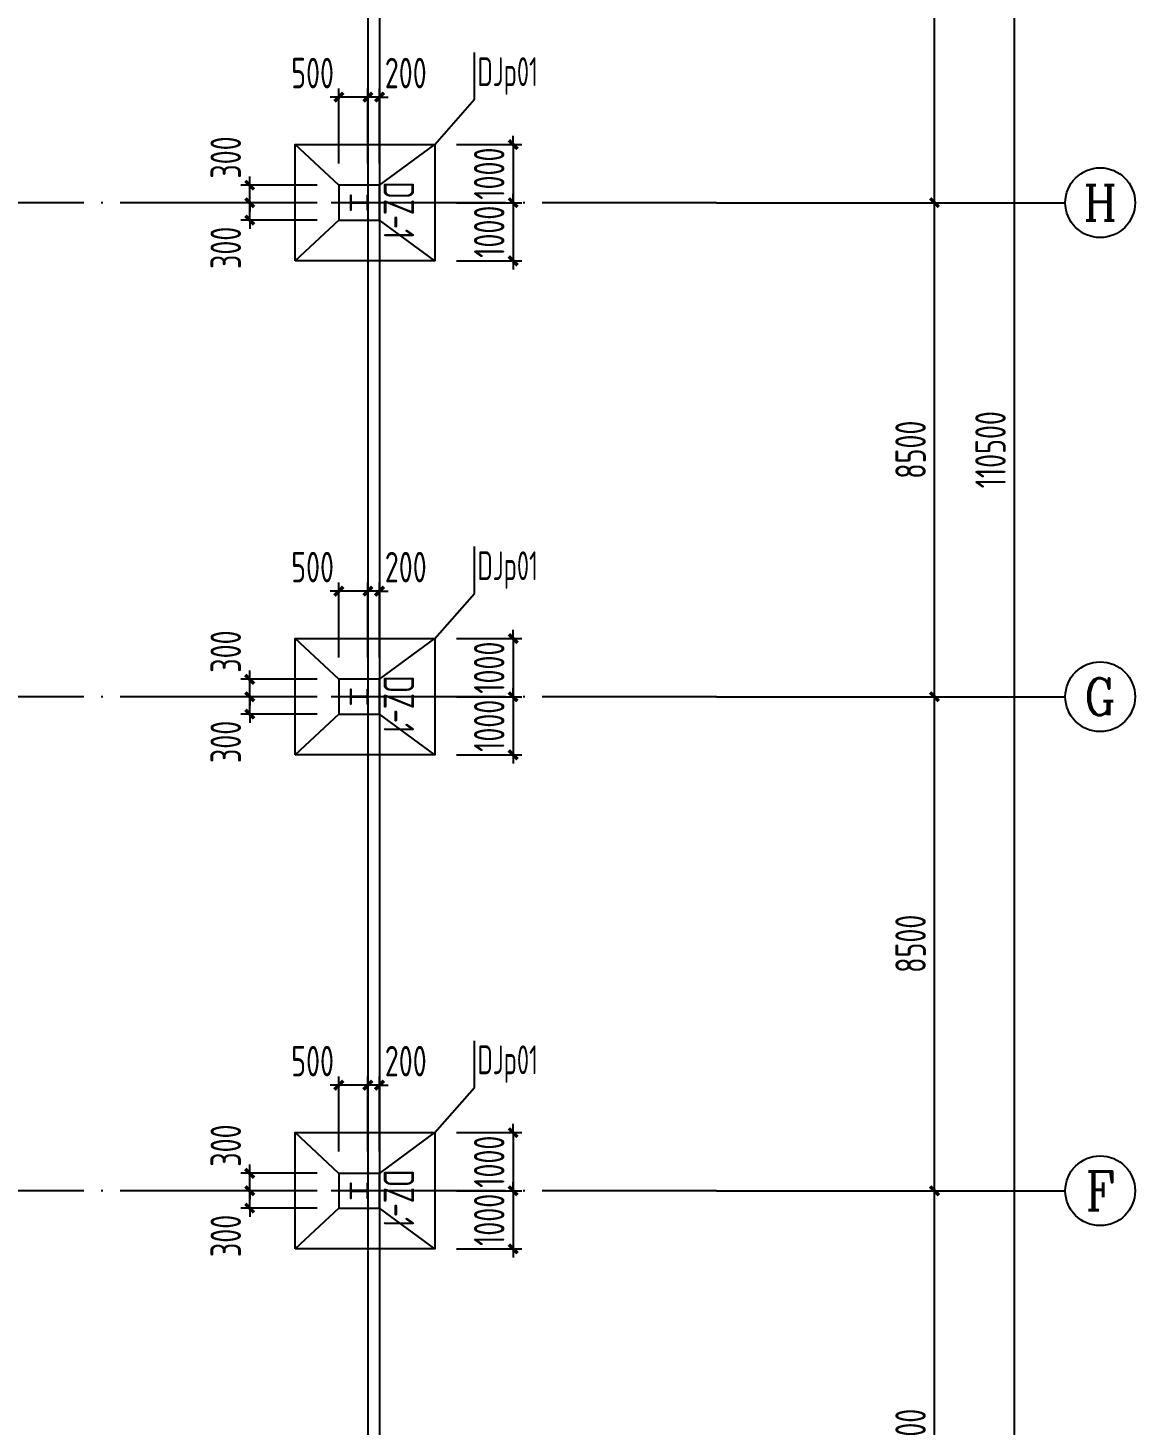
# Model space of a CAD drawing. Extents: x 753177 to 2169292, y -530934 to -273477.
# Drawn here: x 1010944 to 1029993, y -447907 to -423870 of the extents above; entities that cross this region are included whole.
import ezdxf
from ezdxf.enums import TextEntityAlignment as Align

# ---------------------------------------------------------------- set-up
doc = ezdxf.new("R2010")
doc.units = 0
doc.header["$LTSCALE"] = 1500
doc.header["$MEASUREMENT"] = 0
doc.linetypes.add('DOTE', pattern=[2.42, 2, -0.2, 0.02, -0.2])
doc.layers.get('Defpoints').update_dxf_attribs({"color": 252})
for name, color, linetype in [('AXIS', 3, 'Continuous'), ('AXIS_TEXT', 7, 'Continuous'), ('BASE', 7, 'Continuous'), ('BASE_DIM', 3, 'Continuous'), ('BASE_NUM', 7, 'Continuous'), ('DIM', 3, 'Continuous'), ('M_Prof', 2, 'Continuous'), ('TEXT', 7, 'Continuous'), ('梁__实线', 140, 'Continuous')]:
    doc.layers.add(name, color=color, linetype=linetype)
doc.styles.add('_TCH_AXIS', font='COMPLEX', dxfattribs={"bigfont": 'GBCBIG'})
doc.styles.add('COMPLEX', font='COMPLEX')
doc.styles.add('H360', font='Tssdeng.shx', dxfattribs={"width": 0.65, "height": 360, "bigfont": 'tssdchn.shx'})
doc.styles.add('TSSD_Dimension', font='Tssdeng.shx', dxfattribs={"width": 0.7, "bigfont": 'hztxt.shx'})
doc.styles.add('TSSD_Label', font='Tssdeng.shx', dxfattribs={"width": 0.7, "bigfont": 'hztxt.shx'})
doc.dimstyles.new('TSSD_150_150', dxfattribs={"dimtxt": 525, "dimasz": 150, "dimexe": 150, "dimexo": 375, "dimgap": 150, "dimtad": 1, "dimdec": 0, "dimzin": 0, "dimdsep": 46, "dimtxsty": 'TSSD_Dimension', "dimblk": 'ARCHTICK', "dimblk1": 'ARCHTICK', "dimblk2": 'ARCHTICK', "dimcen": 0, "dimdle": 150, "dimclrt": 7, "dimadec": 0, "dimazin": 0, "dimtfac": 1, "dimtdec": 0, "dimtix": 1, "dimtmove": 2, "dimatfit": 3, "dimfxl": 0, "dimtolj": 1, "dimtzin": 0, "dimarcsym": 0})

# ---------------------------------------------------------------- blocks, each defined once
blk = doc.blocks.new('_ArchTick')
at = {"color": 0, "linetype": 'ByBlock', "const_width": 0.4}
blk.add_lwpolyline([(-0.5, -0.5), (0.5, 0.5)], dxfattribs=at)
blk = doc.blocks.new('*D39')
at = {"layer": 'AXIS', "color": 0, "lineweight": -2, "transparency": 16777216}
for p, q in [((639125, 92220), (639125, 101020)), ((635750, 100870), (639275, 100870)), ((635750, 92370), (639275, 92370))]:
    blk.add_line(p, q, dxfattribs=at)
at = {"layer": 'Defpoints', "color": 0, "transparency": 16777216}
for p in [(635375, 100870), (639125, 100870), (635375, 92370)]:
    blk.add_point(p, dxfattribs=at)
at = {"layer": 'AXIS', "color": 0, "lineweight": -2, "transparency": 16777216, "xscale": 150, "yscale": 150, "zscale": 150}
for p, rotation in [((639125, 100870), 90), ((639125, 92370), 270)]:
    blk.add_blockref('_ArchTick', p, dxfattribs=dict(at, rotation=rotation))
at = {"layer": 'AXIS', "color": 7, "transparency": 16777216, "insert": (638713, 96620), "char_height": 525, "attachment_point": 5, "rotation": 90, "style": 'TSSD_Dimension'}
blk.add_mtext('\\A1;8500', dxfattribs=at)
blk = doc.blocks.new('*D40')
at = {"layer": 'AXIS', "color": 0, "lineweight": -2, "transparency": 16777216}
for p, q in [((635750, 109370), (639275, 109370)), ((639125, 100720), (639125, 109520)), ((635750, 100870), (639275, 100870))]:
    blk.add_line(p, q, dxfattribs=at)
at = {"layer": 'Defpoints', "color": 0, "transparency": 16777216}
for p in [(635375, 109370), (639125, 109370), (635375, 100870)]:
    blk.add_point(p, dxfattribs=at)
at = {"layer": 'AXIS', "color": 0, "lineweight": -2, "transparency": 16777216, "xscale": 150, "yscale": 150, "zscale": 150}
for p, rotation in [((639125, 109370), 90), ((639125, 100870), 270)]:
    blk.add_blockref('_ArchTick', p, dxfattribs=dict(at, rotation=rotation))
at = {"layer": 'AXIS', "color": 7, "transparency": 16777216, "insert": (638713, 105120), "char_height": 525, "attachment_point": 5, "rotation": 90, "style": 'TSSD_Dimension'}
blk.add_mtext('\\A1;8500', dxfattribs=at)
blk = doc.blocks.new('*D41')
at = {"layer": 'AXIS', "color": 0, "lineweight": -2, "transparency": 16777216}
for p, q in [((635750, 117870), (639275, 117870)), ((639125, 109220), (639125, 118020)), ((635750, 109370), (639275, 109370))]:
    blk.add_line(p, q, dxfattribs=at)
at = {"layer": 'Defpoints', "color": 0, "transparency": 16777216}
for p in [(635375, 117870), (639125, 117870), (635375, 109370)]:
    blk.add_point(p, dxfattribs=at)
at = {"layer": 'AXIS', "color": 0, "lineweight": -2, "transparency": 16777216, "xscale": 150, "yscale": 150, "zscale": 150}
for p, rotation in [((639125, 117870), 90), ((639125, 109370), 270)]:
    blk.add_blockref('_ArchTick', p, dxfattribs=dict(at, rotation=rotation))
at = {"layer": 'AXIS', "color": 7, "transparency": 16777216, "insert": (638713, 113620), "char_height": 525, "attachment_point": 5, "rotation": 90, "style": 'TSSD_Dimension'}
blk.add_mtext('\\A1;8500', dxfattribs=at)
blk = doc.blocks.new('*D42')
at = {"layer": 'AXIS', "color": 0, "lineweight": -2, "transparency": 16777216}
for p, q in [((639125, 117720), (639125, 126520)), ((635750, 126370), (639275, 126370)), ((635750, 117870), (639275, 117870))]:
    blk.add_line(p, q, dxfattribs=at)
at = {"layer": 'Defpoints', "color": 0, "transparency": 16777216}
for p in [(635375, 126370), (639125, 126370), (635375, 117870)]:
    blk.add_point(p, dxfattribs=at)
at = {"layer": 'AXIS', "color": 0, "lineweight": -2, "transparency": 16777216, "xscale": 150, "yscale": 150, "zscale": 150}
for p, rotation in [((639125, 126370), 90), ((639125, 117870), 270)]:
    blk.add_blockref('_ArchTick', p, dxfattribs=dict(at, rotation=rotation))
at = {"layer": 'AXIS', "color": 7, "transparency": 16777216, "insert": (638713, 122120), "char_height": 525, "attachment_point": 5, "rotation": 90, "style": 'TSSD_Dimension'}
blk.add_mtext('\\A1;8500', dxfattribs=at)
blk = doc.blocks.new('_AXISO')
blk.add_circle((0, 0), 0.5)
at = {"layer": 'AXIS_TEXT', "style": 'COMPLEX', "width": 1.041667}
blk.add_attdef('A', text='', height=0.56, dxfattribs=at).set_placement((-0.25, -0.28), (0.25, -0.28), align=Align.FIT)
blk = doc.blocks.new('*D68')
at = {"layer": 'Defpoints', "color": 0, "transparency": 16777216}
for p in [(634228, 168870), (640501, 168870), (634228, 58370)]:
    blk.add_point(p, dxfattribs=at)
at = {"layer": 'DIM', "color": 0, "lineweight": -2, "transparency": 16777216}
for p, q in [((640501, 58220), (640501, 169020)), ((634603, 168870), (640651, 168870)), ((634603, 58370), (640651, 58370))]:
    blk.add_line(p, q, dxfattribs=at)
at = {"layer": 'DIM', "color": 0, "lineweight": -2, "transparency": 16777216, "xscale": 150, "yscale": 150, "zscale": 150}
for p, rotation in [((640501, 168870), 90), ((640501, 58370), 270)]:
    blk.add_blockref('_ArchTick', p, dxfattribs=dict(at, rotation=rotation))
at = {"layer": 'DIM', "color": 7, "transparency": 16777216, "insert": (640088, 113620), "char_height": 525, "attachment_point": 5, "rotation": 90, "style": 'TSSD_Dimension'}
blk.add_mtext('\\A1;110500', dxfattribs=at)
blk = doc.blocks.new('A$C01EB0BB3')
at = {"layer": 'M_Prof'}
for points in [[(36000, 59375), (36000, 59625), (35988, 59625), (35988, 59504), (35712, 59504), (35712, 59625), (35700, 59625), (35700, 59375), (35712, 59375), (35712, 59496), (35988, 59496), (35988, 59375)], [(36000, 50875), (36000, 51125), (35988, 51125), (35988, 51004), (35712, 51004), (35712, 51125), (35700, 51125), (35700, 50875), (35712, 50875), (35712, 50996), (35988, 50996), (35988, 50875)], [(36000, 42375), (36000, 42625), (35988, 42625), (35988, 42504), (35712, 42504), (35712, 42625), (35700, 42625), (35700, 42375), (35712, 42375), (35712, 42496), (35988, 42496), (35988, 42375)]]:
    blk.add_lwpolyline(points, close=True, dxfattribs=at)
blk = doc.blocks.new('*D176')
at = {"layer": 'BASE_DIM', "color": 0, "lineweight": -2, "transparency": 16777216}
for p, q in [((1018318, -425876), (1019443, -425876)), ((1019293, -425876), (1019293, -425726)), ((1019293, -425876), (1019293, -426876)), ((1018318, -426876), (1019443, -426876)), ((1019293, -426876), (1019293, -427026))]:
    blk.add_line(p, q, dxfattribs=at)
at = {"layer": 'Defpoints', "color": 0, "transparency": 16777216}
for p in [(1017943, -425876), (1017943, -426876), (1019293, -426876)]:
    blk.add_point(p, dxfattribs=at)
at = {"layer": 'BASE_DIM', "color": 0, "lineweight": -2, "transparency": 16777216, "xscale": 150, "yscale": 150, "zscale": 150}
for p, rotation in [((1019293, -425876), 270), ((1019293, -426876), 90)]:
    blk.add_blockref('_ArchTick', p, dxfattribs=dict(at, rotation=rotation))
at = {"layer": 'BASE_DIM', "color": 7, "transparency": 16777216, "insert": (1018881, -426376), "char_height": 525, "attachment_point": 5, "rotation": 90, "style": 'TSSD_Dimension'}
blk.add_mtext('\\A1;1000', dxfattribs=at)
blk = doc.blocks.new('*D177')
at = {"layer": 'BASE_DIM', "color": 0, "lineweight": -2, "transparency": 16777216}
for p, q in [((1018318, -426876), (1019443, -426876)), ((1019293, -426876), (1019293, -426726)), ((1019293, -426876), (1019293, -427876)), ((1018318, -427876), (1019443, -427876)), ((1019293, -427876), (1019293, -428026))]:
    blk.add_line(p, q, dxfattribs=at)
at = {"layer": 'Defpoints', "color": 0, "transparency": 16777216}
for p in [(1017943, -426876), (1017943, -427876), (1019293, -427876)]:
    blk.add_point(p, dxfattribs=at)
at = {"layer": 'BASE_DIM', "color": 0, "lineweight": -2, "transparency": 16777216, "xscale": 150, "yscale": 150, "zscale": 150}
for p, rotation in [((1019293, -426876), 270), ((1019293, -427876), 90)]:
    blk.add_blockref('_ArchTick', p, dxfattribs=dict(at, rotation=rotation))
at = {"layer": 'BASE_DIM', "color": 7, "transparency": 16777216, "insert": (1018881, -427376), "char_height": 525, "attachment_point": 5, "rotation": 90, "style": 'TSSD_Dimension'}
blk.add_mtext('\\A1;1000', dxfattribs=at)
blk = doc.blocks.new('*D178')
at = {"layer": 'Defpoints', "color": 0, "transparency": 16777216}
for p in [(1016793, -425059), (1016793, -426576), (1016993, -426576)]:
    blk.add_point(p, dxfattribs=at)
at = {"layer": 'DIM', "color": 0, "lineweight": -2, "transparency": 16777216}
for p, q in [((1016793, -426201), (1016793, -424909)), ((1016993, -426201), (1016993, -424909)), ((1016793, -425059), (1016643, -425059)), ((1016993, -425059), (1016793, -425059)), ((1016993, -425059), (1017143, -425059))]:
    blk.add_line(p, q, dxfattribs=at)
at = {"layer": 'DIM', "color": 0, "lineweight": -2, "transparency": 16777216, "xscale": 150, "yscale": 150, "zscale": 150}
blk.add_blockref('_ArchTick', (1016793, -425059), dxfattribs=at)
at = {"layer": 'DIM', "color": 0, "lineweight": -2, "transparency": 16777216, "xscale": 150, "yscale": 150, "zscale": 150, "rotation": 180}
blk.add_blockref('_ArchTick', (1016993, -425059), dxfattribs=at)
at = {"layer": 'DIM', "color": 7, "transparency": 16777216, "insert": (1017445, -424646), "char_height": 525, "attachment_point": 5, "style": 'TSSD_Dimension'}
blk.add_mtext('\\A1;200', dxfattribs=at)
blk = doc.blocks.new('*D179')
at = {"layer": 'Defpoints', "color": 0, "transparency": 16777216}
for p in [(1016293, -425059), (1016293, -426576), (1016793, -426576)]:
    blk.add_point(p, dxfattribs=at)
at = {"layer": 'DIM', "color": 0, "lineweight": -2, "transparency": 16777216}
for p, q in [((1016293, -426201), (1016293, -424909)), ((1016793, -426201), (1016793, -424909)), ((1016943, -425059), (1016143, -425059))]:
    blk.add_line(p, q, dxfattribs=at)
at = {"layer": 'DIM', "color": 0, "lineweight": -2, "transparency": 16777216, "xscale": 150, "yscale": 150, "zscale": 150, "rotation": 180}
blk.add_blockref('_ArchTick', (1016293, -425059), dxfattribs=at)
at = {"layer": 'DIM', "color": 0, "lineweight": -2, "transparency": 16777216, "xscale": 150, "yscale": 150, "zscale": 150}
blk.add_blockref('_ArchTick', (1016793, -425059), dxfattribs=at)
at = {"layer": 'DIM', "color": 7, "transparency": 16777216, "insert": (1015842, -424646), "char_height": 525, "attachment_point": 5, "style": 'TSSD_Dimension'}
blk.add_mtext('\\A1;500', dxfattribs=at)
blk = doc.blocks.new('*D180')
at = {"layer": 'Defpoints', "color": 0, "transparency": 16777216}
for p in [(1014760, -426876), (1016293, -426876), (1016293, -427176)]:
    blk.add_point(p, dxfattribs=at)
at = {"layer": 'DIM', "color": 0, "lineweight": -2, "transparency": 16777216}
for p, q in [((1015918, -426876), (1014610, -426876)), ((1014760, -426876), (1014760, -426726)), ((1014760, -427176), (1014760, -426876)), ((1015918, -427176), (1014610, -427176)), ((1014760, -427176), (1014760, -427326))]:
    blk.add_line(p, q, dxfattribs=at)
at = {"layer": 'DIM', "color": 0, "lineweight": -2, "transparency": 16777216, "xscale": 150, "yscale": 150, "zscale": 150}
for p, rotation in [((1014760, -426876), 270), ((1014760, -427176), 90)]:
    blk.add_blockref('_ArchTick', p, dxfattribs=dict(at, rotation=rotation))
at = {"layer": 'DIM', "color": 7, "transparency": 16777216, "insert": (1014348, -427653), "char_height": 525, "attachment_point": 5, "rotation": 90, "style": 'TSSD_Dimension'}
blk.add_mtext('\\A1;300', dxfattribs=at)
blk = doc.blocks.new('*D181')
at = {"layer": 'Defpoints', "color": 0, "transparency": 16777216}
for p in [(1014760, -426576), (1016293, -426576), (1016293, -426876)]:
    blk.add_point(p, dxfattribs=at)
at = {"layer": 'DIM', "color": 0, "lineweight": -2, "transparency": 16777216}
for p, q in [((1015918, -426576), (1014610, -426576)), ((1014760, -426576), (1014760, -426426)), ((1014760, -426876), (1014760, -426576)), ((1015918, -426876), (1014610, -426876)), ((1014760, -426876), (1014760, -427026))]:
    blk.add_line(p, q, dxfattribs=at)
at = {"layer": 'DIM', "color": 0, "lineweight": -2, "transparency": 16777216, "xscale": 150, "yscale": 150, "zscale": 150}
for p, rotation in [((1014760, -426576), 270), ((1014760, -426876), 90)]:
    blk.add_blockref('_ArchTick', p, dxfattribs=dict(at, rotation=rotation))
at = {"layer": 'DIM', "color": 7, "transparency": 16777216, "insert": (1014348, -426099), "char_height": 525, "attachment_point": 5, "rotation": 90, "style": 'TSSD_Dimension'}
blk.add_mtext('\\A1;300', dxfattribs=at)
blk = doc.blocks.new('*D188')
at = {"layer": 'BASE_DIM', "color": 0, "lineweight": -2, "transparency": 16777216}
for p, q in [((1019293, -434376), (1019293, -434226)), ((1018318, -434376), (1019443, -434376)), ((1019293, -434376), (1019293, -435376)), ((1018318, -435376), (1019443, -435376)), ((1019293, -435376), (1019293, -435526))]:
    blk.add_line(p, q, dxfattribs=at)
at = {"layer": 'Defpoints', "color": 0, "transparency": 16777216}
for p in [(1017943, -434376), (1017943, -435376), (1019293, -435376)]:
    blk.add_point(p, dxfattribs=at)
at = {"layer": 'BASE_DIM', "color": 0, "lineweight": -2, "transparency": 16777216, "xscale": 150, "yscale": 150, "zscale": 150}
for p, rotation in [((1019293, -434376), 270), ((1019293, -435376), 90)]:
    blk.add_blockref('_ArchTick', p, dxfattribs=dict(at, rotation=rotation))
at = {"layer": 'BASE_DIM', "color": 7, "transparency": 16777216, "insert": (1018881, -434876), "char_height": 525, "attachment_point": 5, "rotation": 90, "style": 'TSSD_Dimension'}
blk.add_mtext('\\A1;1000', dxfattribs=at)
blk = doc.blocks.new('*D189')
at = {"layer": 'BASE_DIM', "color": 0, "lineweight": -2, "transparency": 16777216}
for p, q in [((1019293, -435376), (1019293, -435226)), ((1018318, -435376), (1019443, -435376)), ((1019293, -435376), (1019293, -436376)), ((1018318, -436376), (1019443, -436376)), ((1019293, -436376), (1019293, -436526))]:
    blk.add_line(p, q, dxfattribs=at)
at = {"layer": 'Defpoints', "color": 0, "transparency": 16777216}
for p in [(1017943, -435376), (1017943, -436376), (1019293, -436376)]:
    blk.add_point(p, dxfattribs=at)
at = {"layer": 'BASE_DIM', "color": 0, "lineweight": -2, "transparency": 16777216, "xscale": 150, "yscale": 150, "zscale": 150}
for p, rotation in [((1019293, -435376), 270), ((1019293, -436376), 90)]:
    blk.add_blockref('_ArchTick', p, dxfattribs=dict(at, rotation=rotation))
at = {"layer": 'BASE_DIM', "color": 7, "transparency": 16777216, "insert": (1018881, -435876), "char_height": 525, "attachment_point": 5, "rotation": 90, "style": 'TSSD_Dimension'}
blk.add_mtext('\\A1;1000', dxfattribs=at)
blk = doc.blocks.new('*D190')
at = {"layer": 'Defpoints', "color": 0, "transparency": 16777216}
for p in [(1016793, -433559), (1016793, -435076), (1016993, -435076)]:
    blk.add_point(p, dxfattribs=at)
at = {"layer": 'DIM', "color": 0, "lineweight": -2, "transparency": 16777216}
for p, q in [((1016793, -433559), (1016643, -433559)), ((1016793, -434701), (1016793, -433409)), ((1016993, -433559), (1016793, -433559)), ((1016993, -434701), (1016993, -433409)), ((1016993, -433559), (1017143, -433559))]:
    blk.add_line(p, q, dxfattribs=at)
at = {"layer": 'DIM', "color": 0, "lineweight": -2, "transparency": 16777216, "xscale": 150, "yscale": 150, "zscale": 150}
blk.add_blockref('_ArchTick', (1016793, -433559), dxfattribs=at)
at = {"layer": 'DIM', "color": 0, "lineweight": -2, "transparency": 16777216, "xscale": 150, "yscale": 150, "zscale": 150, "rotation": 180}
blk.add_blockref('_ArchTick', (1016993, -433559), dxfattribs=at)
at = {"layer": 'DIM', "color": 7, "transparency": 16777216, "insert": (1017445, -433146), "char_height": 525, "attachment_point": 5, "style": 'TSSD_Dimension'}
blk.add_mtext('\\A1;200', dxfattribs=at)
blk = doc.blocks.new('*D191')
at = {"layer": 'Defpoints', "color": 0, "transparency": 16777216}
for p in [(1016293, -433559), (1016293, -435076), (1016793, -435076)]:
    blk.add_point(p, dxfattribs=at)
at = {"layer": 'DIM', "color": 0, "lineweight": -2, "transparency": 16777216}
for p, q in [((1016943, -433559), (1016143, -433559)), ((1016293, -434701), (1016293, -433409)), ((1016793, -434701), (1016793, -433409))]:
    blk.add_line(p, q, dxfattribs=at)
at = {"layer": 'DIM', "color": 0, "lineweight": -2, "transparency": 16777216, "xscale": 150, "yscale": 150, "zscale": 150, "rotation": 180}
blk.add_blockref('_ArchTick', (1016293, -433559), dxfattribs=at)
at = {"layer": 'DIM', "color": 0, "lineweight": -2, "transparency": 16777216, "xscale": 150, "yscale": 150, "zscale": 150}
blk.add_blockref('_ArchTick', (1016793, -433559), dxfattribs=at)
at = {"layer": 'DIM', "color": 7, "transparency": 16777216, "insert": (1015842, -433146), "char_height": 525, "attachment_point": 5, "style": 'TSSD_Dimension'}
blk.add_mtext('\\A1;500', dxfattribs=at)
blk = doc.blocks.new('*D192')
at = {"layer": 'Defpoints', "color": 0, "transparency": 16777216}
for p in [(1014760, -435376), (1016293, -435376), (1016293, -435676)]:
    blk.add_point(p, dxfattribs=at)
at = {"layer": 'DIM', "color": 0, "lineweight": -2, "transparency": 16777216}
for p, q in [((1014760, -435376), (1014760, -435226)), ((1015918, -435376), (1014610, -435376)), ((1014760, -435676), (1014760, -435376)), ((1015918, -435676), (1014610, -435676)), ((1014760, -435676), (1014760, -435826))]:
    blk.add_line(p, q, dxfattribs=at)
at = {"layer": 'DIM', "color": 0, "lineweight": -2, "transparency": 16777216, "xscale": 150, "yscale": 150, "zscale": 150}
for p, rotation in [((1014760, -435376), 270), ((1014760, -435676), 90)]:
    blk.add_blockref('_ArchTick', p, dxfattribs=dict(at, rotation=rotation))
at = {"layer": 'DIM', "color": 7, "transparency": 16777216, "insert": (1014348, -436153), "char_height": 525, "attachment_point": 5, "rotation": 90, "style": 'TSSD_Dimension'}
blk.add_mtext('\\A1;300', dxfattribs=at)
blk = doc.blocks.new('*D193')
at = {"layer": 'Defpoints', "color": 0, "transparency": 16777216}
for p in [(1014760, -435076), (1016293, -435076), (1016293, -435376)]:
    blk.add_point(p, dxfattribs=at)
at = {"layer": 'DIM', "color": 0, "lineweight": -2, "transparency": 16777216}
for p, q in [((1014760, -435076), (1014760, -434926)), ((1015918, -435076), (1014610, -435076)), ((1014760, -435376), (1014760, -435076)), ((1015918, -435376), (1014610, -435376)), ((1014760, -435376), (1014760, -435526))]:
    blk.add_line(p, q, dxfattribs=at)
at = {"layer": 'DIM', "color": 0, "lineweight": -2, "transparency": 16777216, "xscale": 150, "yscale": 150, "zscale": 150}
for p, rotation in [((1014760, -435076), 270), ((1014760, -435376), 90)]:
    blk.add_blockref('_ArchTick', p, dxfattribs=dict(at, rotation=rotation))
at = {"layer": 'DIM', "color": 7, "transparency": 16777216, "insert": (1014348, -434599), "char_height": 525, "attachment_point": 5, "rotation": 90, "style": 'TSSD_Dimension'}
blk.add_mtext('\\A1;300', dxfattribs=at)
blk = doc.blocks.new('*D200')
at = {"layer": 'BASE_DIM', "color": 0, "lineweight": -2, "transparency": 16777216}
for p, q in [((1019293, -442876), (1019293, -442726)), ((1018318, -442876), (1019443, -442876)), ((1019293, -442876), (1019293, -443876)), ((1018318, -443876), (1019443, -443876)), ((1019293, -443876), (1019293, -444026))]:
    blk.add_line(p, q, dxfattribs=at)
at = {"layer": 'Defpoints', "color": 0, "transparency": 16777216}
for p in [(1017943, -442876), (1017943, -443876), (1019293, -443876)]:
    blk.add_point(p, dxfattribs=at)
at = {"layer": 'BASE_DIM', "color": 0, "lineweight": -2, "transparency": 16777216, "xscale": 150, "yscale": 150, "zscale": 150}
for p, rotation in [((1019293, -442876), 270), ((1019293, -443876), 90)]:
    blk.add_blockref('_ArchTick', p, dxfattribs=dict(at, rotation=rotation))
at = {"layer": 'BASE_DIM', "color": 7, "transparency": 16777216, "insert": (1018881, -443376), "char_height": 525, "attachment_point": 5, "rotation": 90, "style": 'TSSD_Dimension'}
blk.add_mtext('\\A1;1000', dxfattribs=at)
blk = doc.blocks.new('*D201')
at = {"layer": 'BASE_DIM', "color": 0, "lineweight": -2, "transparency": 16777216}
for p, q in [((1019293, -443876), (1019293, -443726)), ((1018318, -443876), (1019443, -443876)), ((1019293, -443876), (1019293, -444876)), ((1018318, -444876), (1019443, -444876)), ((1019293, -444876), (1019293, -445026))]:
    blk.add_line(p, q, dxfattribs=at)
at = {"layer": 'Defpoints', "color": 0, "transparency": 16777216}
for p in [(1017943, -443876), (1017943, -444876), (1019293, -444876)]:
    blk.add_point(p, dxfattribs=at)
at = {"layer": 'BASE_DIM', "color": 0, "lineweight": -2, "transparency": 16777216, "xscale": 150, "yscale": 150, "zscale": 150}
for p, rotation in [((1019293, -443876), 270), ((1019293, -444876), 90)]:
    blk.add_blockref('_ArchTick', p, dxfattribs=dict(at, rotation=rotation))
at = {"layer": 'BASE_DIM', "color": 7, "transparency": 16777216, "insert": (1018881, -444376), "char_height": 525, "attachment_point": 5, "rotation": 90, "style": 'TSSD_Dimension'}
blk.add_mtext('\\A1;1000', dxfattribs=at)
blk = doc.blocks.new('*D202')
at = {"layer": 'Defpoints', "color": 0, "transparency": 16777216}
for p in [(1016793, -442059), (1016793, -443576), (1016993, -443576)]:
    blk.add_point(p, dxfattribs=at)
at = {"layer": 'DIM', "color": 0, "lineweight": -2, "transparency": 16777216}
for p, q in [((1016793, -443201), (1016793, -441909)), ((1016993, -443201), (1016993, -441909)), ((1016793, -442059), (1016643, -442059)), ((1016993, -442059), (1016793, -442059)), ((1016993, -442059), (1017143, -442059))]:
    blk.add_line(p, q, dxfattribs=at)
at = {"layer": 'DIM', "color": 0, "lineweight": -2, "transparency": 16777216, "xscale": 150, "yscale": 150, "zscale": 150}
blk.add_blockref('_ArchTick', (1016793, -442059), dxfattribs=at)
at = {"layer": 'DIM', "color": 0, "lineweight": -2, "transparency": 16777216, "xscale": 150, "yscale": 150, "zscale": 150, "rotation": 180}
blk.add_blockref('_ArchTick', (1016993, -442059), dxfattribs=at)
at = {"layer": 'DIM', "color": 7, "transparency": 16777216, "insert": (1017445, -441646), "char_height": 525, "attachment_point": 5, "style": 'TSSD_Dimension'}
blk.add_mtext('\\A1;200', dxfattribs=at)
blk = doc.blocks.new('*D203')
at = {"layer": 'Defpoints', "color": 0, "transparency": 16777216}
for p in [(1016293, -442059), (1016293, -443576), (1016793, -443576)]:
    blk.add_point(p, dxfattribs=at)
at = {"layer": 'DIM', "color": 0, "lineweight": -2, "transparency": 16777216}
for p, q in [((1016293, -443201), (1016293, -441909)), ((1016793, -443201), (1016793, -441909)), ((1016943, -442059), (1016143, -442059))]:
    blk.add_line(p, q, dxfattribs=at)
at = {"layer": 'DIM', "color": 0, "lineweight": -2, "transparency": 16777216, "xscale": 150, "yscale": 150, "zscale": 150, "rotation": 180}
blk.add_blockref('_ArchTick', (1016293, -442059), dxfattribs=at)
at = {"layer": 'DIM', "color": 0, "lineweight": -2, "transparency": 16777216, "xscale": 150, "yscale": 150, "zscale": 150}
blk.add_blockref('_ArchTick', (1016793, -442059), dxfattribs=at)
at = {"layer": 'DIM', "color": 7, "transparency": 16777216, "insert": (1015842, -441646), "char_height": 525, "attachment_point": 5, "style": 'TSSD_Dimension'}
blk.add_mtext('\\A1;500', dxfattribs=at)
blk = doc.blocks.new('*D204')
at = {"layer": 'Defpoints', "color": 0, "transparency": 16777216}
for p in [(1014760, -443876), (1016293, -443876), (1016293, -444176)]:
    blk.add_point(p, dxfattribs=at)
at = {"layer": 'DIM', "color": 0, "lineweight": -2, "transparency": 16777216}
for p, q in [((1014760, -443876), (1014760, -443726)), ((1015918, -443876), (1014610, -443876)), ((1014760, -444176), (1014760, -443876)), ((1015918, -444176), (1014610, -444176)), ((1014760, -444176), (1014760, -444326))]:
    blk.add_line(p, q, dxfattribs=at)
at = {"layer": 'DIM', "color": 0, "lineweight": -2, "transparency": 16777216, "xscale": 150, "yscale": 150, "zscale": 150}
for p, rotation in [((1014760, -443876), 270), ((1014760, -444176), 90)]:
    blk.add_blockref('_ArchTick', p, dxfattribs=dict(at, rotation=rotation))
at = {"layer": 'DIM', "color": 7, "transparency": 16777216, "insert": (1014348, -444653), "char_height": 525, "attachment_point": 5, "rotation": 90, "style": 'TSSD_Dimension'}
blk.add_mtext('\\A1;300', dxfattribs=at)
blk = doc.blocks.new('*D205')
at = {"layer": 'Defpoints', "color": 0, "transparency": 16777216}
for p in [(1014760, -443576), (1016293, -443576), (1016293, -443876)]:
    blk.add_point(p, dxfattribs=at)
at = {"layer": 'DIM', "color": 0, "lineweight": -2, "transparency": 16777216}
for p, q in [((1014760, -443576), (1014760, -443426)), ((1015918, -443576), (1014610, -443576)), ((1014760, -443876), (1014760, -443576)), ((1015918, -443876), (1014610, -443876)), ((1014760, -443876), (1014760, -444026))]:
    blk.add_line(p, q, dxfattribs=at)
at = {"layer": 'DIM', "color": 0, "lineweight": -2, "transparency": 16777216, "xscale": 150, "yscale": 150, "zscale": 150}
for p, rotation in [((1014760, -443576), 270), ((1014760, -443876), 90)]:
    blk.add_blockref('_ArchTick', p, dxfattribs=dict(at, rotation=rotation))
at = {"layer": 'DIM', "color": 7, "transparency": 16777216, "insert": (1014348, -443099), "char_height": 525, "attachment_point": 5, "rotation": 90, "style": 'TSSD_Dimension'}
blk.add_mtext('\\A1;300', dxfattribs=at)
blk = doc.blocks.new('A$C72AE6952')
at = {"layer": 'AXIS', "color": 252, "linetype": 'DOTE'}
for p, q in [((36000, 113500), (36000, -3000)), ((42000, 59500), (-6000, 59500)), ((42000, 51000), (-6000, 51000)), ((42000, 42500), (-6000, 42500))]:
    blk.add_line(p, q, dxfattribs=at)
at = {"layer": 'AXIS'}
for p, q in [((42000, 59500), (48000, 59500)), ((42000, 51000), (48000, 51000)), ((42000, 42500), (48000, 42500))]:
    blk.add_line(p, q, dxfattribs=at)
ref = blk.add_blockref('_AXISO', (48600, 59500), dxfattribs=dict(at, xscale=1200, yscale=1200, zscale=1200))
ref.add_attrib('A', 'H', dxfattribs={"layer": 'AXIS_TEXT', "height": 608.3, "style": '_TCH_AXIS'}).set_placement((48310.3, 59195.9), (48889.7, 59195.9), align=Align.FIT)
ref = blk.add_blockref('_AXISO', (48600, 51000), dxfattribs=dict(at, xscale=1200, yscale=1200, zscale=1200))
ref.add_attrib('A', 'G', dxfattribs={"layer": 'AXIS_TEXT', "height": 637.8, "style": '_TCH_AXIS'}).set_placement((48326.7, 50681.1), (48873.3, 50681.1), align=Align.FIT)
ref = blk.add_blockref('_AXISO', (48600, 42500), dxfattribs=dict(at, xscale=1200, yscale=1200, zscale=1200))
ref.add_attrib('A', 'F', dxfattribs={"layer": 'AXIS_TEXT', "height": 668.2, "style": '_TCH_AXIS'}).set_placement((48345.5, 42165.9), (48854.5, 42165.9), align=Align.FIT)
for p1, p2, picture, middle in [((42000, 59500), (42000, 68000), '*D42', (45337.5, 63750)), ((42000, 51000), (42000, 59500), '*D41', (45337.5, 55250)), ((42000, 42500), (42000, 51000), '*D40', (45337.5, 46750)), ((42000, 34000), (42000, 42500), '*D39', (45337.5, 38250))]:
    dim = blk.add_aligned_dim(p1=p1, p2=p2, distance=-3750, dimstyle='TSSD_150_150', dxfattribs=at)
    dim.commit()
    dim.dimension.update_dxf_attribs({"geometry": picture, "text_midpoint": middle, "insert": (-593375.3, -58370.2)})
at = {"layer": 'DIM'}
dim = blk.add_linear_dim(base=(47125.3, 110500), p1=(40852.4, 0), p2=(40852.4, 110500), angle=90, dimstyle='TSSD_150_150', dxfattribs=at)
dim.commit()
dim.dimension.update_dxf_attribs({"geometry": '*D68', "text_midpoint": (46712.8, 55250), "insert": (-593375.3, -58370.2)})

msp = doc.modelspace()

# ---------------------------------------------------------------- linework, layer by layer
at = {"linetype": 'ByBlock'}
for p, q in [((1018628.7, -425097.8), (1018628.7, -424293.7)), ((1017943.2, -425876.1), (1018628.7, -425097.8)), ((1018628.7, -433597.8), (1018628.7, -432793.7)), ((1017943.2, -434376.1), (1018628.7, -433597.8)), ((1018628.7, -442097.8), (1018628.7, -441293.7)), ((1017943.2, -442876.1), (1018628.7, -442097.8))]:
    msp.add_line(p, q, dxfattribs=at)
at = {"layer": 'BASE'}
for p, q in [((1016293.2, -426576.1), (1015543.2, -425876.1)), ((1016993.2, -426576.1), (1017943.2, -425876.1)), ((1016293.2, -427176.1), (1015543.2, -427876.1)), ((1017943.2, -427876.1), (1016993.2, -427176.1)), ((1016293.2, -435076.1), (1015543.2, -434376.1)), ((1016993.2, -435076.1), (1017943.2, -434376.1)), ((1016293.2, -435676.1), (1015543.2, -436376.1)), ((1017943.2, -436376.1), (1016993.2, -435676.1)), ((1016293.2, -443576.1), (1015543.2, -442876.1)), ((1016993.2, -443576.1), (1017943.2, -442876.1)), ((1016293.2, -444176.1), (1015543.2, -444876.1)), ((1017943.2, -444876.1), (1016993.2, -444176.1))]:
    msp.add_line(p, q, dxfattribs=at)
for points in [[(1015543.2, -427876.1), (1015543.2, -425876.1), (1017943.2, -425876.1), (1017943.2, -427876.1)], [(1016293.2, -426576.1), (1016293.2, -427176.1), (1016993.2, -427176.1), (1016993.2, -426576.1)], [(1015543.2, -436376.1), (1015543.2, -434376.1), (1017943.2, -434376.1), (1017943.2, -436376.1)], [(1016293.2, -435076.1), (1016293.2, -435676.1), (1016993.2, -435676.1), (1016993.2, -435076.1)], [(1015543.2, -444876.1), (1015543.2, -442876.1), (1017943.2, -442876.1), (1017943.2, -444876.1)], [(1016293.2, -443576.1), (1016293.2, -444176.1), (1016993.2, -444176.1), (1016993.2, -443576.1)]]:
    msp.add_lwpolyline(points, close=True, dxfattribs=at)
at = {"layer": 'DIM', "color": 0, "ltscale": 100}
for p, q in [((1018628.7, -425097.8), (1018628.7, -424293.7)), ((1018628.7, -433597.8), (1018628.7, -432793.7)), ((1018628.7, -442097.8), (1018628.7, -441293.7))]:
    msp.add_line(p, q, dxfattribs=at)
at = {"layer": '梁__实线'}
for points in [[(980593.2, -375676.1), (1016993.2, -375676.1), (1016993.2, -486576.1), (980593.2, -486576.1)], [(980793.2, -375876.1), (1016793.2, -375876.1), (1016793.2, -486376.1), (980793.2, -486376.1)]]:
    msp.add_lwpolyline(points, close=True, dxfattribs=at)

# ---------------------------------------------------------------- block references
for name in ['A$C72AE6952', 'A$C01EB0BB3']:
    msp.add_blockref(name, (980793.2, -486376.1))

# ---------------------------------------------------------------- texts
at = {"layer": 'BASE_NUM', "style": 'TSSD_Label', "width": 0.7}
for p in [(1017064.3, -426510.4), (1017064.3, -435010.4), (1017064.3, -443510.4)]:
    msp.add_text('DZ-1', height=525, rotation=270, dxfattribs=at).set_placement(p)
at = {"layer": 'TEXT', "style": 'H360', "width": 0.65}
for p in [(1018678.4, -424870.2), (1018678.4, -433370.2), (1018678.4, -441870.2)]:
    msp.add_text('DJp01', height=495, dxfattribs=at).set_placement(p)

# ---------------------------------------------------------------- dimensions: what is measured, and where the dimension line sits
at = {"layer": 'BASE_DIM'}
for p1, p2, picture, middle in [((1017943.2, -425876.1), (1017943.2, -426876.1), '*D176', (1018880.7, -426376.1)), ((1017943.2, -426876.1), (1017943.2, -427876.1), '*D177', (1018880.7, -427376.1)), ((1017943.2, -434376.1), (1017943.2, -435376.1), '*D188', (1018880.7, -434876.1)), ((1017943.2, -435376.1), (1017943.2, -436376.1), '*D189', (1018880.7, -435876.1)), ((1017943.2, -442876.1), (1017943.2, -443876.1), '*D200', (1018880.7, -443376.1)), ((1017943.2, -443876.1), (1017943.2, -444876.1), '*D201', (1018880.7, -444376.1))]:
    dim = msp.add_aligned_dim(p1=p1, p2=p2, distance=1350, dimstyle='TSSD_150_150', dxfattribs=at)
    dim.commit()
    dim.dimension.update_dxf_attribs({"geometry": picture, "text_midpoint": middle})
at = {"layer": 'DIM'}
for base, p1, p2, angle, picture, middle in [((1016293.2, -425058.9), (1016793.2, -426576.1), (1016293.2, -426576.1), 180, '*D179', (1015841.6, -424646.4)), ((1016793.2, -425058.9), (1016993.2, -426576.1), (1016793.2, -426576.1), 180, '*D178', (1017444.8, -424646.4)), ((1014760.1, -426576.1), (1016293.2, -426876.1), (1016293.2, -426576.1), 90, '*D181', (1014347.6, -426099.4)), ((1014760.1, -426876.1), (1016293.2, -427176.1), (1016293.2, -426876.1), 90, '*D180', (1014347.6, -427652.7)), ((1016293.2, -433558.9), (1016793.2, -435076.1), (1016293.2, -435076.1), 180, '*D191', (1015841.6, -433146.4)), ((1016793.2, -433558.9), (1016993.2, -435076.1), (1016793.2, -435076.1), 180, '*D190', (1017444.8, -433146.4)), ((1014760.1, -435076.1), (1016293.2, -435376.1), (1016293.2, -435076.1), 90, '*D193', (1014347.6, -434599.4)), ((1014760.1, -435376.1), (1016293.2, -435676.1), (1016293.2, -435376.1), 90, '*D192', (1014347.6, -436152.7)), ((1016293.2, -442058.9), (1016793.2, -443576.1), (1016293.2, -443576.1), 180, '*D203', (1015841.6, -441646.4)), ((1016793.2, -442058.9), (1016993.2, -443576.1), (1016793.2, -443576.1), 180, '*D202', (1017444.8, -441646.4)), ((1014760.1, -443576.1), (1016293.2, -443876.1), (1016293.2, -443576.1), 90, '*D205', (1014347.6, -443099.4)), ((1014760.1, -443876.1), (1016293.2, -444176.1), (1016293.2, -443876.1), 90, '*D204', (1014347.6, -444652.7))]:
    dim = msp.add_linear_dim(base=base, p1=p1, p2=p2, angle=angle, dimstyle='TSSD_150_150', dxfattribs=at)
    dim.commit()
    dim.dimension.update_dxf_attribs({"geometry": picture, "text_midpoint": middle, "dimtype": 160})

doc.saveas('drawing.dxf')
